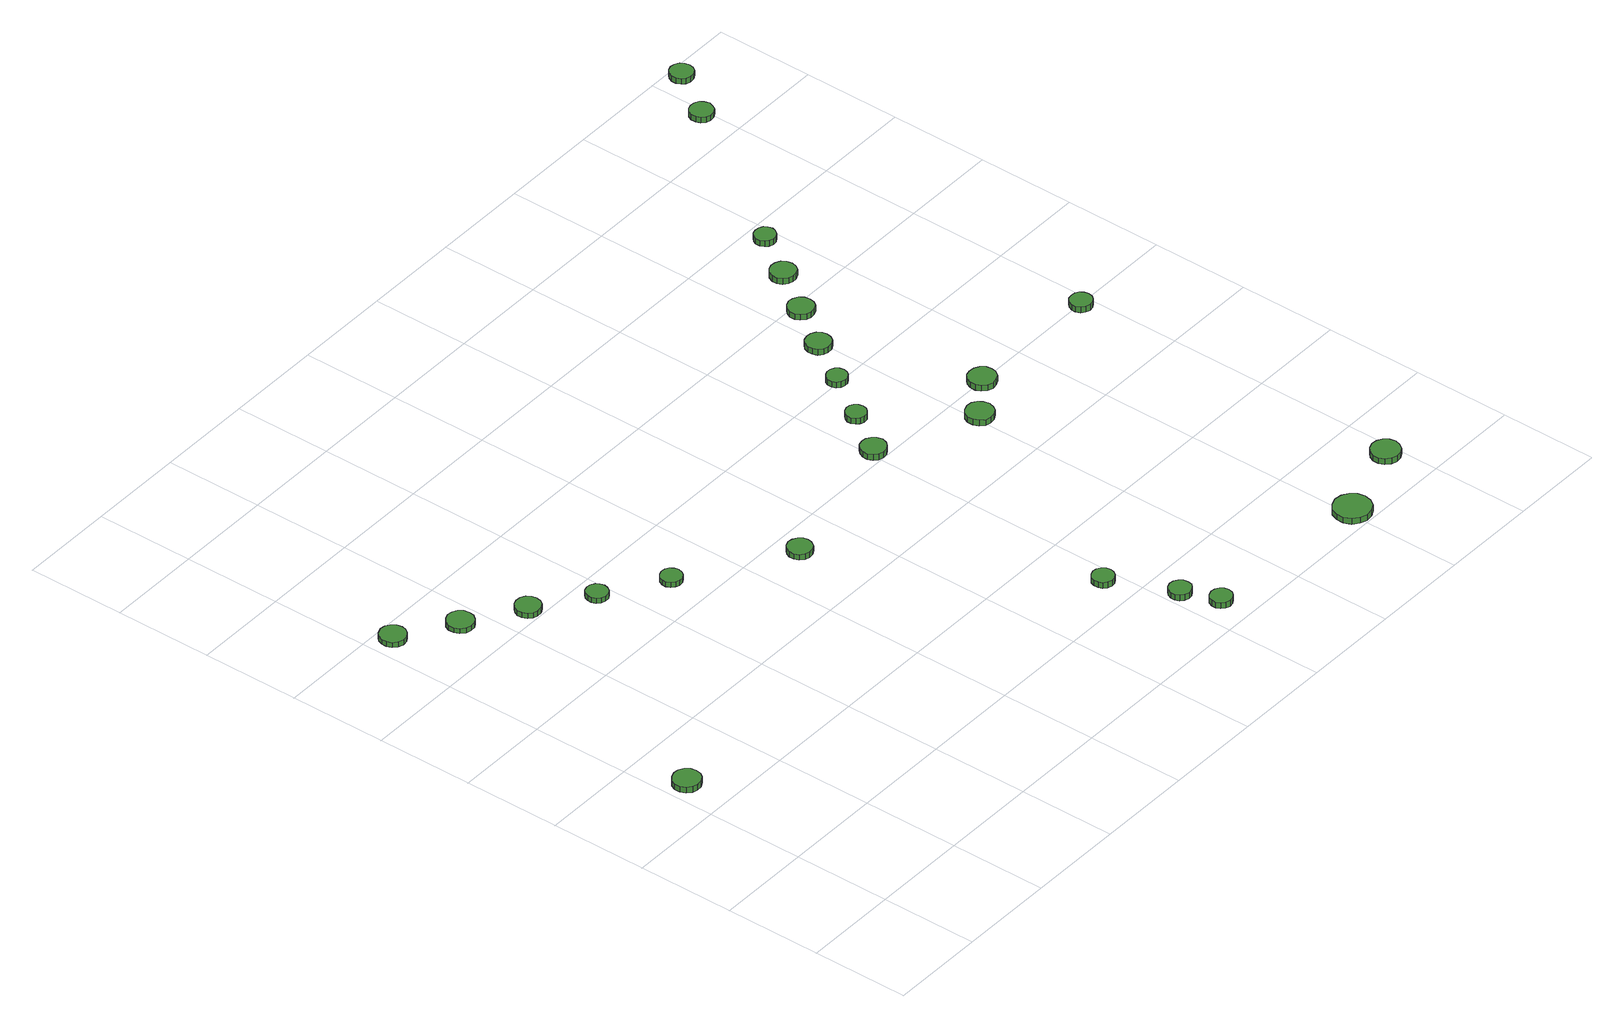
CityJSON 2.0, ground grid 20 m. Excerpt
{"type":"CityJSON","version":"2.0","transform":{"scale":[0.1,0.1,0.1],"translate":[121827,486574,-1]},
"CityObjects":{
"tree1":{"type":"SolitaryVegetationObject","attributes":{"function":"something"},"geometry":[{"type":"MultiSurface","lod":"1","boundaries":[[[0,1,2,3,4,5,6,7,8,9,10,11,12,13,14]],[[15,16,17,18,19,20,21,22,23,24,25,26,27,28,29]],[[0,29,28,1]],[[1,28,27,2]],[[2,27,26,3]],[[3,26,25,4]],[[4,25,24,5]],[[5,24,23,6]],[[6,23,22,7]],[[7,22,21,8]],[[8,21,20,9]],[[9,20,19,10]],[[10,19,18,11]],[[11,18,17,12]],[[12,17,16,13]],[[13,16,15,14]],[[14,15,29,0]]]}]},
"tree2":{"type":"SolitaryVegetationObject","attributes":{"function":"something"},"geometry":[{"type":"MultiSurface","lod":"1","boundaries":[[[30,31,32,33,34,35,36,37,38,39,40,41,42,43,44]],[[45,46,47,48,49,50,51,52,53,54,55,56,57,58,59]],[[30,59,58,31]],[[31,58,57,32]],[[32,57,56,33]],[[33,56,55,34]],[[34,55,54,35]],[[35,54,53,36]],[[36,53,52,37]],[[37,52,51,38]],[[38,51,50,39]],[[39,50,49,40]],[[40,49,48,41]],[[41,48,47,42]],[[42,47,46,43]],[[43,46,45,44]],[[44,45,59,30]]]}]},
"tree3":{"type":"SolitaryVegetationObject","attributes":{"function":"something"},"geometry":[{"type":"MultiSurface","lod":"1","boundaries":[[[60,61,62,63,64,65,66,67,68,69,70,71,72,73,74]],[[75,76,77,78,79,80,81,82,83,84,85,86,87,88,89]],[[60,89,88,61]],[[61,88,87,62]],[[62,87,86,63]],[[63,86,85,64]],[[64,85,84,65]],[[65,84,83,66]],[[66,83,82,67]],[[67,82,81,68]],[[68,81,80,69]],[[69,80,79,70]],[[70,79,78,71]],[[71,78,77,72]],[[72,77,76,73]],[[73,76,75,74]],[[74,75,89,60]]]}]},
"tree4":{"type":"SolitaryVegetationObject","attributes":{"function":"something"},"geometry":[{"type":"MultiSurface","lod":"1","boundaries":[[[90,91,92,93,94,95,96,97,98,99,100,101,102,103,104]],[[105,106,107,108,109,110,111,112,113,114,115,116,117,118,119]],[[90,119,118,91]],[[91,118,117,92]],[[92,117,116,93]],[[93,116,115,94]],[[94,115,114,95]],[[95,114,113,96]],[[96,113,112,97]],[[97,112,111,98]],[[98,111,110,99]],[[99,110,109,100]],[[100,109,108,101]],[[101,108,107,102]],[[102,107,106,103]],[[103,106,105,104]],[[104,105,119,90]]]}]},
"tree5":{"type":"SolitaryVegetationObject","attributes":{"function":"something"},"geometry":[{"type":"MultiSurface","lod":"1","boundaries":[[[120,121,122,123,124,125,126,127,128,129,130,131,132,133,134]],[[135,136,137,138,139,140,141,142,143,144,145,146,147,148,149]],[[120,149,148,121]],[[121,148,147,122]],[[122,147,146,123]],[[123,146,145,124]],[[124,145,144,125]],[[125,144,143,126]],[[126,143,142,127]],[[127,142,141,128]],[[128,141,140,129]],[[129,140,139,130]],[[130,139,138,131]],[[131,138,137,132]],[[132,137,136,133]],[[133,136,135,134]],[[134,135,149,120]]]}]},
"tree6":{"type":"SolitaryVegetationObject","attributes":{"function":"something"},"geometry":[{"type":"MultiSurface","lod":"1","boundaries":[[[150,151,152,153,154,155,156,157,158,159,160,161,162,163,164]],[[165,166,167,168,169,170,171,172,173,174,175,176,177,178,179]],[[150,179,178,151]],[[151,178,177,152]],[[152,177,176,153]],[[153,176,175,154]],[[154,175,174,155]],[[155,174,173,156]],[[156,173,172,157]],[[157,172,171,158]],[[158,171,170,159]],[[159,170,169,160]],[[160,169,168,161]],[[161,168,167,162]],[[162,167,166,163]],[[163,166,165,164]],[[164,165,179,150]]]}]},
"tree7":{"type":"SolitaryVegetationObject","attributes":{"function":"something"},"geometry":[{"type":"MultiSurface","lod":"1","boundaries":[[[180,181,182,183,184,185,186,187,188,189,190,191,192,193,194]],[[195,196,197,198,199,200,201,202,203,204,205,206,207,208,209]],[[180,209,208,181]],[[181,208,207,182]],[[182,207,206,183]],[[183,206,205,184]],[[184,205,204,185]],[[185,204,203,186]],[[186,203,202,187]],[[187,202,201,188]],[[188,201,200,189]],[[189,200,199,190]],[[190,199,198,191]],[[191,198,197,192]],[[192,197,196,193]],[[193,196,195,194]],[[194,195,209,180]]]}]},
"tree8":{"type":"SolitaryVegetationObject","attributes":{"function":"something"},"geometry":[{"type":"MultiSurface","lod":"1","boundaries":[[[210,211,212,213,214,215,216,217,218,219,220,221,222,223,224]],[[225,226,227,228,229,230,231,232,233,234,235,236,237,238,239]],[[210,239,238,211]],[[211,238,237,212]],[[212,237,236,213]],[[213,236,235,214]],[[214,235,234,215]],[[215,234,233,216]],[[216,233,232,217]],[[217,232,231,218]],[[218,231,230,219]],[[219,230,229,220]],[[220,229,228,221]],[[221,228,227,222]],[[222,227,226,223]],[[223,226,225,224]],[[224,225,239,210]]]}]},
"tree9":{"type":"SolitaryVegetationObject","attributes":{"function":"something"},"geometry":[{"type":"MultiSurface","lod":"1","boundaries":[[[240,241,242,243,244,245,246,247,248,249,250,251,252,253,254]],[[255,256,257,258,259,260,261,262,263,264,265,266,267,268,269]],[[240,269,268,241]],[[241,268,267,242]],[[242,267,266,243]],[[243,266,265,244]],[[244,265,264,245]],[[245,264,263,246]],[[246,263,262,247]],[[247,262,261,248]],[[248,261,260,249]],[[249,260,259,250]],[[250,259,258,251]],[[251,258,257,252]],[[252,257,256,253]],[[253,256,255,254]],[[254,255,269,240]]]}]},
"tree10":{"type":"SolitaryVegetationObject","attributes":{"function":"something"},"geometry":[{"type":"MultiSurface","lod":"1","boundaries":[[[270,271,272,273,274,275,276,277,278,279,280,281,282,283,284]],[[285,286,287,288,289,290,291,292,293,294,295,296,297,298,299]],[[270,299,298,271]],[[271,298,297,272]],[[272,297,296,273]],[[273,296,295,274]],[[274,295,294,275]],[[275,294,293,276]],[[276,293,292,277]],[[277,292,291,278]],[[278,291,290,279]],[[279,290,289,280]],[[280,289,288,281]],[[281,288,287,282]],[[282,287,286,283]],[[283,286,285,284]],[[284,285,299,270]]]}]},
"tree11":{"type":"SolitaryVegetationObject","attributes":{"function":"something"},"geometry":[{"type":"MultiSurface","lod":"1","boundaries":[[[300,301,302,303,304,305,306,307,308,309,310,311,312,313,314]],[[315,316,317,318,319,320,321,322,323,324,325,326,327,328,329]],[[300,329,328,301]],[[301,328,327,302]],[[302,327,326,303]],[[303,326,325,304]],[[304,325,324,305]],[[305,324,323,306]],[[306,323,322,307]],[[307,322,321,308]],[[308,321,320,309]],[[309,320,319,310]],[[310,319,318,311]],[[311,318,317,312]],[[312,317,316,313]],[[313,316,315,314]],[[314,315,329,300]]]}]},
"tree12":{"type":"SolitaryVegetationObject","attributes":{"function":"something"},"geometry":[{"type":"MultiSurface","lod":"1","boundaries":[[[330,331,332,333,334,335,336,337,338,339,340,341,342,343,344]],[[345,346,347,348,349,350,351,352,353,354,355,356,357,358,359]],[[330,359,358,331]],[[331,358,357,332]],[[332,357,356,333]],[[333,356,355,334]],[[334,355,354,335]],[[335,354,353,336]],[[336,353,352,337]],[[337,352,351,338]],[[338,351,350,339]],[[339,350,349,340]],[[340,349,348,341]],[[341,348,347,342]],[[342,347,346,343]],[[343,346,345,344]],[[344,345,359,330]]]}]},
"tree13":{"type":"SolitaryVegetationObject","attributes":{"function":"something"},"geometry":[{"type":"MultiSurface","lod":"1","boundaries":[[[360,361,362,363,364,365,366,367,368,369,370,371,372,373,374]],[[375,376,377,378,379,380,381,382,383,384,385,386,387,388,389]],[[360,389,388,361]],[[361,388,387,362]],[[362,387,386,363]],[[363,386,385,364]],[[364,385,384,365]],[[365,384,383,366]],[[366,383,382,367]],[[367,382,381,368]],[[368,381,380,369]],[[369,380,379,370]],[[370,379,378,371]],[[371,378,377,372]],[[372,377,376,373]],[[373,376,375,374]],[[374,375,389,360]]]}]},
"tree14":{"type":"SolitaryVegetationObject","attributes":{"function":"something"},"geometry":[{"type":"MultiSurface","lod":"1","boundaries":[[[390,391,392,393,394,395,396,397,398,399,400,401,402,403,404]],[[405,406,407,408,409,410,411,412,413,414,415,416,417,418,419]],[[390,419,418,391]],[[391,418,417,392]],[[392,417,416,393]],[[393,416,415,394]],[[394,415,414,395]],[[395,414,413,396]],[[396,413,412,397]],[[397,412,411,398]],[[398,411,410,399]],[[399,410,409,400]],[[400,409,408,401]],[[401,408,407,402]],[[402,407,406,403]],[[403,406,405,404]],[[404,405,419,390]]]}]},
"tree15":{"type":"SolitaryVegetationObject","attributes":{"function":"something"},"geometry":[{"type":"MultiSurface","lod":"1","boundaries":[[[420,421,422,423,424,425,426,427,428,429,430,431,432,433,434]],[[435,436,437,438,439,440,441,442,443,444,445,446,447,448,449]],[[420,449,448,421]],[[421,448,447,422]],[[422,447,446,423]],[[423,446,445,424]],[[424,445,444,425]],[[425,444,443,426]],[[426,443,442,427]],[[427,442,441,428]],[[428,441,440,429]],[[429,440,439,430]],[[430,439,438,431]],[[431,438,437,432]],[[432,437,436,433]],[[433,436,435,434]],[[434,435,449,420]]]}]},
"tree16":{"type":"SolitaryVegetationObject","attributes":{"function":"something"},"geometry":[{"type":"MultiSurface","lod":"1","boundaries":[[[450,451,452,453,454,455,456,457,458,459,460,461,462,463,464]],[[465,466,467,468,469,470,471,472,473,474,475,476,477,478,479]],[[450,479,478,451]],[[451,478,477,452]],[[452,477,476,453]],[[453,476,475,454]],[[454,475,474,455]],[[455,474,473,456]],[[456,473,472,457]],[[457,472,471,458]],[[458,471,470,459]],[[459,470,469,460]],[[460,469,468,461]],[[461,468,467,462]],[[462,467,466,463]],[[463,466,465,464]],[[464,465,479,450]]]}]},
"tree17":{"type":"SolitaryVegetationObject","attributes":{"function":"something"},"geometry":[{"type":"MultiSurface","lod":"1","boundaries":[[[480,481,482,483,484,485,486,487,488,489,490,491,492,493,494]],[[495,496,497,498,499,500,501,502,503,504,505,506,507,508,509]],[[480,509,508,481]],[[481,508,507,482]],[[482,507,506,483]],[[483,506,505,484]],[[484,505,504,485]],[[485,504,503,486]],[[486,503,502,487]],[[487,502,501,488]],[[488,501,500,489]],[[489,500,499,490]],[[490,499,498,491]],[[491,498,497,492]],[[492,497,496,493]],[[493,496,495,494]],[[494,495,509,480]]]}]},
"tree18":{"type":"SolitaryVegetationObject","attributes":{"function":"something"},"geometry":[{"type":"MultiSurface","lod":"1","boundaries":[[[510,511,512,513,514,515,516,517,518,519,520,521,522,523,524]],[[525,526,527,528,529,530,531,532,533,534,535,536,537,538,539]],[[510,539,538,511]],[[511,538,537,512]],[[512,537,536,513]],[[513,536,535,514]],[[514,535,534,515]],[[515,534,533,516]],[[516,533,532,517]],[[517,532,531,518]],[[518,531,530,519]],[[519,530,529,520]],[[520,529,528,521]],[[521,528,527,522]],[[522,527,526,523]],[[523,526,525,524]],[[524,525,539,510]]]}]},
"tree19":{"type":"SolitaryVegetationObject","attributes":{"function":"something"},"geometry":[{"type":"MultiSurface","lod":"1","boundaries":[[[540,541,542,543,544,545,546,547,548,549,550,551,552,553,554]],[[555,556,557,558,559,560,561,562,563,564,565,566,567,568,569]],[[540,569,568,541]],[[541,568,567,542]],[[542,567,566,543]],[[543,566,565,544]],[[544,565,564,545]],[[545,564,563,546]],[[546,563,562,547]],[[547,562,561,548]],[[548,561,560,549]],[[549,560,559,550]],[[550,559,558,551]],[[551,558,557,552]],[[552,557,556,553]],[[553,556,555,554]],[[554,555,569,540]]]}]},
"tree20":{"type":"SolitaryVegetationObject","attributes":{"function":"something"},"geometry":[{"type":"MultiSurface","lod":"1","boundaries":[[[570,571,572,573,574,575,576,577,578,579,580,581,582,583,584]],[[585,586,587,588,589,590,591,592,593,594,595,596,597,598,599]],[[570,599,598,571]],[[571,598,597,572]],[[572,597,596,573]],[[573,596,595,574]],[[574,595,594,575]],[[575,594,593,576]],[[576,593,592,577]],[[577,592,591,578]],[[578,591,590,579]],[[579,590,589,580]],[[580,589,588,581]],[[581,588,587,582]],[[582,587,586,583]],[[583,586,585,584]],[[584,585,599,570]]]}]},
"tree21":{"type":"SolitaryVegetationObject","attributes":{"function":"something"},"geometry":[{"type":"MultiSurface","lod":"1","boundaries":[[[600,601,602,603,604,605,606,607,608,609,610,611,612,613,614]],[[615,616,617,618,619,620,621,622,623,624,625,626,627,628,629]],[[600,629,628,601]],[[601,628,627,602]],[[602,627,626,603]],[[603,626,625,604]],[[604,625,624,605]],[[605,624,623,606]],[[606,623,622,607]],[[607,622,621,608]],[[608,621,620,609]],[[609,620,619,610]],[[610,619,618,611]],[[611,618,617,612]],[[612,617,616,613]],[[613,616,615,614]],[[614,615,629,600]]]}]},
"tree22":{"type":"SolitaryVegetationObject","attributes":{"function":"something"},"geometry":[{"type":"MultiSurface","lod":"1","boundaries":[[[630,631,632,633,634,635,636,637,638,639,640,641,642,643,644]],[[645,646,647,648,649,650,651,652,653,654,655,656,657,658,659]],[[630,659,658,631]],[[631,658,657,632]],[[632,657,656,633]],[[633,656,655,634]],[[634,655,654,635]],[[635,654,653,636]],[[636,653,652,637]],[[637,652,651,638]],[[638,651,650,639]],[[639,650,649,640]],[[640,649,648,641]],[[641,648,647,642]],[[642,647,646,643]],[[643,646,645,644]],[[644,645,659,630]]]}]},
"tree23":{"type":"SolitaryVegetationObject","attributes":{"function":"something"},"geometry":[{"type":"MultiSurface","lod":"1","boundaries":[[[660,661,662,663,664,665,666,667,668,669,670,671,672,673,674]],[[675,676,677,678,679,680,681,682,683,684,685,686,687,688,689]],[[660,689,688,661]],[[661,688,687,662]],[[662,687,686,663]],[[663,686,685,664]],[[664,685,684,665]],[[665,684,683,666]],[[666,683,682,667]],[[667,682,681,668]],[[668,681,680,669]],[[669,680,679,670]],[[670,679,678,671]],[[671,678,677,672]],[[672,677,676,673]],[[673,676,675,674]],[[674,675,689,660]]]}]},
"tree24":{"type":"SolitaryVegetationObject","attributes":{"function":"something"},"geometry":[{"type":"MultiSurface","lod":"1","boundaries":[[[690,691,692,693,694,695,696,697,698,699,700,701,702,703,704]],[[705,706,707,708,709,710,711,712,713,714,715,716,717,718,719]],[[690,719,718,691]],[[691,718,717,692]],[[692,717,716,693]],[[693,716,715,694]],[[694,715,714,695]],[[695,714,713,696]],[[696,713,712,697]],[[697,712,711,698]],[[698,711,710,699]],[[699,710,709,700]],[[700,709,708,701]],[[701,708,707,702]],[[702,707,706,703]],[[703,706,705,704]],[[704,705,719,690]]]}]}
},
"vertices":[
[62,482,28],[60,494,28],[53,503,28],[43,509,28],[32,510,28],[21,506,28],[12,499,28],[7,488,28],[7,477,28],[12,466,28],[21,458,28],[32,455,28],[43,456,28],[53,462,28],[60,471,28],[60,471,15],[53,462,15],[43,456,15],[32,455,15],[21,458,15],[12,466,15],[7,477,15],[7,488,15],[12,499,15],[21,506,15],[32,510,15],[43,509,15],[53,503,15],[60,494,15],[62,482,15],
[71,1165,19],[69,1176,19],[62,1185,19],[53,1191,19],[42,1192,19],[31,1188,19],[23,1181,19],[19,1171,19],[19,1160,19],[23,1150,19],[31,1143,19],[42,1139,19],[53,1140,19],[62,1146,19],[69,1155,19],[69,1155,8],[62,1146,8],[53,1140,8],[42,1139,8],[31,1143,8],[23,1150,8],[19,1160,8],[19,1171,8],[23,1181,8],[31,1188,8],[42,1192,8],[53,1191,8],[62,1185,8],[69,1176,8],[71,1165,8],
[179,1096,19],[177,1107,19],[170,1116,19],[161,1121,19],[150,1123,19],[139,1119,19],[130,1112,19],[126,1101,19],[126,1090,19],[130,1080,19],[139,1072,19],[150,1069,19],[161,1070,19],[170,1076,19],[177,1085,19],[177,1085,8],[170,1076,8],[161,1070,8],[150,1069,8],[139,1072,8],[130,1080,8],[126,1090,8],[126,1101,8],[130,1112,8],[139,1119,8],[150,1123,8],[161,1121,8],[170,1116,8],[177,1107,8],[179,1096,8],
[286,1026,20],[284,1036,20],[278,1045,20],[269,1050,20],[258,1051,20],[248,1048,20],[241,1041,20],[236,1031,20],[236,1021,20],[241,1011,20],[248,1004,20],[258,1001,20],[269,1002,20],[278,1007,20],[284,1016,20],[284,1016,8],[278,1007,8],[269,1002,8],[258,1001,8],[248,1004,8],[241,1011,8],[236,1021,8],[236,1031,8],[241,1041,8],[248,1048,8],[258,1051,8],[269,1050,8],[278,1045,8],[284,1036,8],[286,1026,8],
[392,954,19],[390,963,19],[385,970,19],[377,975,19],[368,976,19],[359,973,19],[352,967,19],[349,959,19],[349,950,19],[352,941,19],[359,935,19],[368,932,19],[377,933,19],[385,938,19],[390,945,19],[390,945,8],[385,938,8],[377,933,8],[368,932,8],[359,935,8],[352,941,8],[349,950,8],[349,959,8],[352,967,8],[359,973,8],[368,976,8],[377,975,8],[385,970,8],[390,963,8],[392,954,8],
[511,878,19],[509,886,19],[504,894,19],[496,898,19],[487,899,19],[479,896,19],[472,890,19],[468,882,19],[468,873,19],[472,865,19],[479,859,19],[487,856,19],[496,857,19],[504,862,19],[509,869,19],[509,869,8],[504,862,8],[496,857,8],[487,856,8],[479,859,8],[472,865,8],[468,873,8],[468,882,8],[472,890,8],[479,896,8],[487,899,8],[496,898,8],[504,894,8],[509,886,8],[511,878,8],
[717,743,26],[715,753,26],[709,761,26],[700,766,26],[690,768,26],[680,764,26],[672,757,26],[668,748,26],[668,738,26],[672,728,26],[680,721,26],[690,718,26],[700,719,26],[709,724,26],[715,733,26],[715,733,14],[709,724,14],[700,719,14],[690,718,14],[680,721,14],[672,728,14],[668,738,14],[668,748,14],[672,757,14],[680,764,14],[690,768,14],[700,766,14],[709,761,14],[715,753,14],[717,743,14],
[981,257,32],[979,266,32],[974,273,32],[966,278,32],[957,279,32],[948,276,32],[941,270,32],[938,262,32],[938,252,32],[941,244,32],[948,238,32],[957,235,32],[966,236,32],[974,241,32],[979,248,32],[979,248,19],[974,241,19],[966,236,19],[957,235,19],[948,238,19],[941,244,19],[938,252,19],[938,262,19],[941,270,19],[948,276,19],[957,279,19],[966,278,19],[974,273,19],[979,266,19],[981,257,19],
[1041,127,30],[1040,137,30],[1034,144,30],[1026,149,30],[1017,150,30],[1008,147,30],[1001,141,30],[997,132,30],[997,123,30],[1001,114,30],[1008,108,30],[1017,105,30],[1026,106,30],[1034,111,30],[1040,118,30],[1040,118,17],[1034,111,17],[1026,106,17],[1017,105,17],[1008,108,17],[1001,114,17],[997,123,17],[997,132,17],[1001,141,17],[1008,147,17],[1017,150,17],[1026,149,17],[1034,144,17],[1040,137,17],[1041,127,17],
[1069,55,30],[1067,64,30],[1062,71,30],[1054,76,30],[1045,77,30],[1036,74,30],[1029,68,30],[1025,60,30],[1025,50,30],[1029,42,30],[1036,36,30],[1045,33,30],[1054,34,30],[1062,39,30],[1067,46,30],[1067,46,17],[1062,39,17],[1054,34,17],[1045,33,17],[1036,36,17],[1029,42,17],[1025,50,17],[1025,60,17],[1029,68,17],[1036,74,17],[1045,77,17],[1054,76,17],[1062,71,17],[1067,64,17],[1069,55,17],
[1027,817,29],[1024,828,29],[1018,836,29],[1009,842,29],[999,843,29],[988,840,29],[981,832,29],[976,823,29],[976,812,29],[981,802,29],[988,795,29],[999,792,29],[1009,793,29],[1018,799,29],[1024,807,29],[1024,807,16],[1018,799,16],[1009,793,16],[999,792,16],[988,795,16],[981,802,16],[976,812,16],[976,823,16],[981,832,16],[988,840,16],[999,843,16],[1009,842,16],[1018,836,16],[1024,828,16],[1027,817,16],
[1083,906,27],[1081,915,27],[1076,922,27],[1069,926,27],[1060,927,27],[1052,924,27],[1046,918,27],[1042,910,27],[1042,902,27],[1046,894,27],[1052,888,27],[1060,885,27],[1069,886,27],[1076,891,27],[1081,898,27],[1081,898,14],[1076,891,14],[1069,886,14],[1060,885,14],[1052,888,14],[1046,894,14],[1042,902,14],[1042,910,14],[1046,918,14],[1052,924,14],[1060,927,14],[1069,926,14],[1076,922,14],[1081,915,14],[1083,906,14],
[1442,37,23],[1439,52,23],[1430,64,23],[1417,72,23],[1401,74,23],[1387,69,23],[1375,59,23],[1369,45,23],[1369,29,23],[1375,15,23],[1387,5,23],[1401,0,23],[1417,2,23],[1430,9,23],[1439,22,23],[1439,22,10],[1430,9,10],[1417,2,10],[1401,0,10],[1387,5,10],[1375,15,10],[1369,29,10],[1369,45,10],[1375,59,10],[1387,69,10],[1401,74,10],[1417,72,10],[1430,64,10],[1439,52,10],[1442,37,10],
[1226,729,31],[1223,741,31],[1217,750,31],[1207,756,31],[1195,757,31],[1184,753,31],[1176,746,31],[1171,735,31],[1171,724,31],[1176,713,31],[1184,705,31],[1195,702,31],[1207,703,31],[1217,709,31],[1223,718,31],[1223,718,18],[1217,709,18],[1207,703,18],[1195,702,18],[1184,705,18],[1176,713,18],[1171,724,18],[1171,735,18],[1176,746,18],[1184,753,18],[1195,757,18],[1207,756,18],[1217,750,18],[1223,741,18],[1226,729,18],
[1148,1001,24],[1146,1010,24],[1141,1017,24],[1133,1021,24],[1125,1022,24],[1117,1019,24],[1110,1014,24],[1107,1006,24],[1107,997,24],[1110,989,24],[1117,983,24],[1125,981,24],[1133,981,24],[1141,986,24],[1146,993,24],[1146,993,11],[1141,986,11],[1133,981,11],[1125,981,11],[1117,983,11],[1110,989,11],[1107,997,11],[1107,1006,11],[1110,1014,11],[1117,1019,11],[1125,1022,11],[1133,1021,11],[1141,1017,11],[1146,1010,11],[1148,1001,11],
[1212,1091,22],[1210,1101,22],[1204,1110,22],[1195,1115,22],[1184,1116,22],[1174,1113,22],[1166,1106,22],[1162,1096,22],[1162,1086,22],[1166,1076,22],[1174,1069,22],[1184,1066,22],[1195,1067,22],[1204,1072,22],[1210,1081,22],[1210,1081,9],[1204,1072,9],[1195,1067,9],[1184,1066,9],[1174,1069,9],[1166,1076,9],[1162,1086,9],[1162,1096,9],[1166,1106,9],[1174,1113,9],[1184,1116,9],[1195,1115,9],[1204,1110,9],[1210,1101,9],[1212,1091,9],
[1308,789,31],[1306,800,31],[1299,809,31],[1289,815,31],[1277,816,31],[1266,813,31],[1258,805,31],[1253,795,31],[1253,783,31],[1258,773,31],[1266,765,31],[1277,761,31],[1289,763,31],[1299,768,31],[1306,778,31],[1306,778,18],[1299,768,18],[1289,763,18],[1277,761,18],[1266,765,18],[1258,773,18],[1253,783,18],[1253,795,18],[1258,805,18],[1266,813,18],[1277,816,18],[1289,815,18],[1299,809,18],[1306,800,18],[1308,789,18],
[1275,1181,20],[1273,1191,20],[1267,1200,20],[1257,1205,20],[1247,1207,20],[1237,1203,20],[1229,1196,20],[1224,1186,20],[1224,1175,20],[1229,1166,20],[1237,1158,20],[1247,1155,20],[1257,1156,20],[1267,1161,20],[1273,1170,20],[1273,1170,7],[1267,1161,7],[1257,1156,7],[1247,1155,7],[1237,1158,7],[1229,1166,7],[1224,1175,7],[1224,1186,7],[1229,1196,7],[1237,1203,7],[1247,1207,7],[1257,1205,7],[1267,1200,7],[1273,1191,7],[1275,1181,7],
[1607,97,18],[1604,109,18],[1597,119,18],[1586,125,18],[1574,126,18],[1563,122,18],[1554,114,18],[1549,103,18],[1549,91,18],[1554,80,18],[1563,72,18],[1574,68,18],[1586,69,18],[1597,75,18],[1604,85,18],[1604,85,5],[1597,75,5],[1586,69,5],[1574,68,5],[1563,72,5],[1554,80,5],[1549,91,5],[1549,103,5],[1554,114,5],[1563,122,5],[1574,126,5],[1586,125,5],[1597,119,5],[1604,109,5],[1607,97,5],
[1337,1270,20],[1335,1281,20],[1329,1290,20],[1319,1295,20],[1309,1296,20],[1299,1293,20],[1291,1286,20],[1286,1276,20],[1286,1265,20],[1291,1255,20],[1299,1248,20],[1309,1245,20],[1319,1246,20],[1329,1251,20],[1335,1260,20],[1335,1260,7],[1329,1251,7],[1319,1246,7],[1309,1245,7],[1299,1248,7],[1291,1255,7],[1286,1265,7],[1286,1276,7],[1291,1286,7],[1299,1293,7],[1309,1296,7],[1319,1295,7],[1329,1290,7],[1335,1281,7],[1337,1270,7],
[1395,1361,20],[1393,1370,20],[1388,1377,20],[1380,1381,20],[1372,1382,20],[1363,1380,20],[1357,1374,20],[1353,1366,20],[1353,1357,20],[1357,1349,20],[1363,1343,20],[1372,1340,20],[1380,1341,20],[1388,1346,20],[1393,1353,20],[1393,1353,7],[1388,1346,7],[1380,1341,7],[1372,1340,7],[1363,1343,7],[1357,1349,7],[1353,1357,7],[1353,1366,7],[1357,1374,7],[1363,1380,7],[1372,1382,7],[1380,1381,7],[1388,1377,7],[1393,1370,7],[1395,1361,7],
[1593,791,26],[1591,800,26],[1586,808,26],[1578,812,26],[1569,813,26],[1560,811,26],[1553,804,26],[1549,796,26],[1549,787,26],[1553,778,26],[1560,772,26],[1569,769,26],[1578,770,26],[1586,775,26],[1591,782,26],[1591,782,13],[1586,775,13],[1578,770,13],[1569,769,13],[1560,772,13],[1553,778,13],[1549,787,13],[1549,796,13],[1553,804,13],[1560,811,13],[1569,813,13],[1578,812,13],[1586,808,13],[1591,800,13],[1593,791,13],
[1612,1677,19],[1609,1687,19],[1604,1695,19],[1595,1699,19],[1585,1700,19],[1576,1697,19],[1569,1691,19],[1565,1682,19],[1565,1672,19],[1569,1663,19],[1576,1656,19],[1585,1653,19],[1595,1654,19],[1604,1659,19],[1609,1667,19],[1609,1667,7],[1604,1659,7],[1595,1654,7],[1585,1653,7],[1576,1656,7],[1569,1663,7],[1565,1672,7],[1565,1682,7],[1569,1691,7],[1576,1697,7],[1585,1700,7],[1595,1699,7],[1604,1695,7],[1609,1687,7],[1612,1677,7],
[1677,1774,19],[1675,1784,19],[1670,1792,19],[1661,1797,19],[1651,1798,19],[1642,1795,19],[1635,1788,19],[1631,1779,19],[1631,1770,19],[1635,1761,19],[1642,1754,19],[1651,1751,19],[1661,1752,19],[1670,1757,19],[1675,1765,19],[1675,1765,7],[1670,1757,7],[1661,1752,7],[1651,1751,7],[1642,1754,7],[1635,1761,7],[1631,1770,7],[1631,1779,7],[1635,1788,7],[1642,1795,7],[1651,1798,7],[1661,1797,7],[1670,1792,7],[1675,1784,7],[1677,1774,7]
]}
